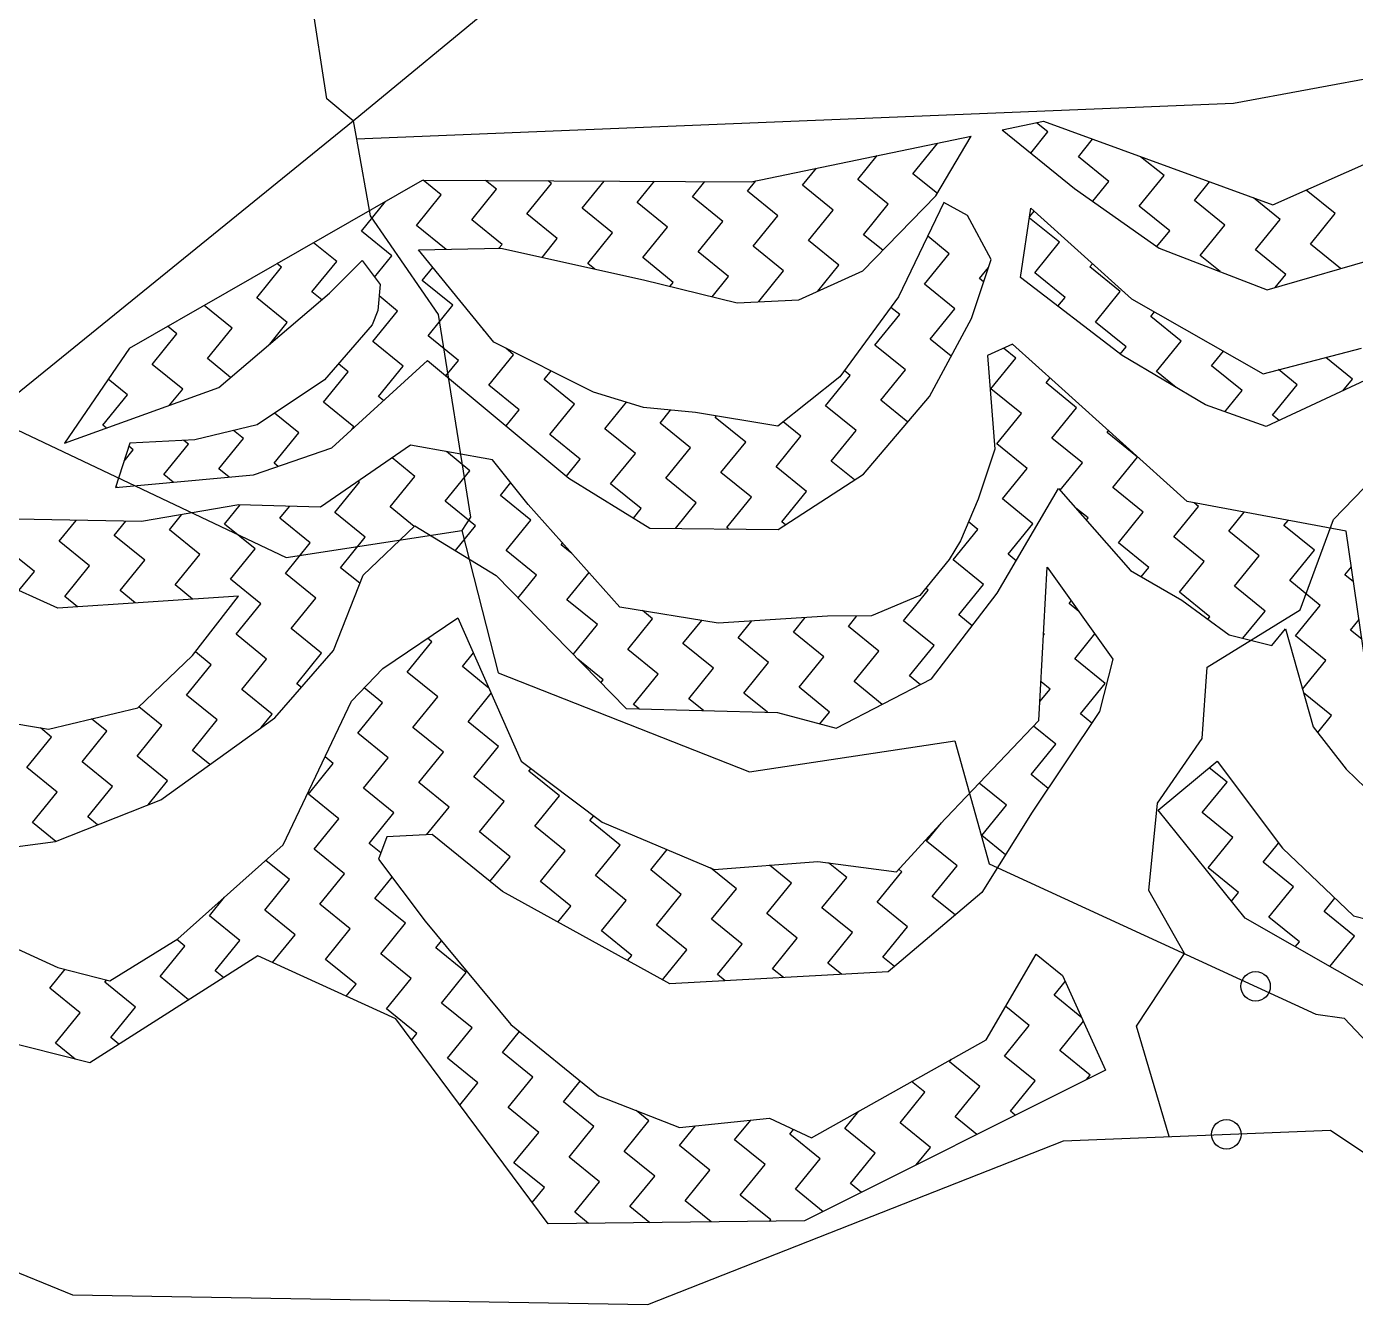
# Model space of a CAD drawing. Header units: metres. Extents: x 303647 to 308666, y 1943822 to 1947889.
# Drawn here: x 304414.2 to 304684, y 1946020.8 to 1946280.2 of the extents above; entities that cross this region are included whole.
import ezdxf

# ---------------------------------------------------------------- set-up
doc = ezdxf.new("R2010")
doc.units = ezdxf.units.M
for name, color, linetype in [('LINE_WATER', 4, 'Continuous'), ('POLY_HATCH', 12, 'Continuous'), ('POLY_PARCEL', 6, 'Continuous'), ('POLY_WATER', 4, 'Continuous')]:
    doc.layers.add(name, color=color, linetype=linetype)

msp = doc.modelspace()

# ---------------------------------------------------------------- linework, layer by layer
for centre in [(304663.69, 1946085.36), (304657.76, 1946055.3)]:
    msp.add_circle(centre, 2.99)
at = {"layer": 'LINE_WATER'}
for p, q in [((304679.47, 1946180.11), (304697.63, 1946198.87)), ((304672.75, 1946161.82), (304679.47, 1946180.11)), ((304653.86, 1946150.16), (304672.75, 1946161.82)), ((304652.84, 1946135.7), (304653.86, 1946150.16)), ((304643.8, 1946122.56), (304652.84, 1946135.7)), ((304642.04, 1946104.79), (304643.8, 1946122.56)), ((304649.23, 1946092.02), (304642.04, 1946104.79)), ((304639.51, 1946077.26), (304649.23, 1946092.02)), ((304646.12, 1946054.85), (304639.51, 1946077.26))]:
    msp.add_line(p, q, dxfattribs=at)
at = {"layer": 'POLY_HATCH'}
for p, q in [((304667.21, 1946244.03), (304720.51, 1946267.78)), ((304612.25, 1946259.25), (304620.61, 1946260.98)), ((304620.61, 1946260.98), (304667.21, 1946244.03)), ((304612.25, 1946259.25), (304626.93, 1946247.33)), ((304561.28, 1946248.72), (304605.95, 1946257.95)), ((304598.81, 1946245.82), (304605.95, 1946257.95)), ((304435.08, 1946214.93), (304494.58, 1946249.02)), ((304494.58, 1946249.02), (304561.28, 1946248.72)), ((304583.96, 1946230.65), (304598.81, 1946245.82)), ((304626.93, 1946247.33), (304644.09, 1946235.26)), ((304600.43, 1946244.5), (304591.23, 1946225.38)), ((304605.24, 1946241.86), (304600.43, 1946244.5)), ((304615.96, 1946229.25), (304618.1, 1946243.33)), ((304618.1, 1946243.33), (304638.49, 1946224.92)), ((304610.01, 1946232.93), (304605.24, 1946241.86)), ((304493.77, 1946234.86), (304510.5, 1946235.21)), ((304509.07, 1946216.11), (304493.77, 1946234.86)), ((304510.5, 1946235.21), (304539.45, 1946228.8)), ((304644.09, 1946235.26), (304666.02, 1946226.77)), ((304666.02, 1946226.77), (304696.42, 1946235.59)), ((304475.7, 1946226.07), (304482.35, 1946232.7)), ((304482.35, 1946232.7), (304485.99, 1946227.85)), ((304606.01, 1946220.98), (304610.01, 1946232.93)), ((304539.45, 1946228.8), (304558.44, 1946224.15)), ((304570.95, 1946224.75), (304583.96, 1946230.65)), ((304636.59, 1946213.43), (304615.96, 1946229.25)), ((304453.23, 1946206.96), (304475.7, 1946226.07)), ((304485.99, 1946227.85), (304485.49, 1946222.55)), ((304558.44, 1946224.15), (304570.95, 1946224.75)), ((304591.23, 1946225.38), (304579.29, 1946209.12)), ((304638.49, 1946224.92), (304665.21, 1946209.74)), ((304485.49, 1946222.55), (304484.4, 1946219.65)), ((304597.52, 1946205.08), (304606.01, 1946220.98)), ((304484.4, 1946219.65), (304474.72, 1946208.51)), ((304529.32, 1946206), (304509.07, 1946216.11)), ((304614.35, 1946215.75), (304609.24, 1946213.43)), ((304623.7, 1946207.36), (304614.35, 1946215.75)), ((304435.08, 1946214.93), (304421.92, 1946195.66)), ((304476.15, 1946194.69), (304495.62, 1946212.43)), ((304495.62, 1946212.43), (304524.28, 1946188.53)), ((304609.24, 1946213.43), (304610.76, 1946194.41)), ((304653.55, 1946203.39), (304636.59, 1946213.43)), ((304665.21, 1946209.74), (304685.21, 1946214.91)), ((304695.69, 1946212.92), (304665.81, 1946199.02)), ((304421.92, 1946195.66), (304453.23, 1946206.96)), ((304474.72, 1946208.51), (304461, 1946199.39)), ((304579.29, 1946209.12), (304566.71, 1946199.07)), ((304649.78, 1946183.76), (304623.7, 1946207.36)), ((304539.43, 1946202.86), (304529.32, 1946206)), ((304584.13, 1946189.36), (304597.52, 1946205.08)), ((304550.01, 1946201.87), (304539.43, 1946202.86)), ((304566.71, 1946199.07), (304550.01, 1946201.87)), ((304665.81, 1946199.02), (304653.55, 1946203.39)), ((304461, 1946199.39), (304448.39, 1946196.33)), ((304448.39, 1946196.33), (304435.19, 1946195.65)), ((304435.19, 1946195.65), (304432.28, 1946186.61)), ((304460.3, 1946189.19), (304476.15, 1946194.69)), ((304492.18, 1946195.23), (304473.86, 1946182.61)), ((304508.82, 1946192.25), (304492.18, 1946195.23)), ((304610.76, 1946194.41), (304607.35, 1946184.24)), ((304516.01, 1946183.18), (304508.82, 1946192.25)), ((304432.28, 1946186.61), (304460.3, 1946189.19)), ((304524.28, 1946188.53), (304540.7, 1946178.37)), ((304566.78, 1946178.12), (304584.13, 1946189.36)), ((304611.25, 1946165.16), (304623.71, 1946186.46)), ((304623.71, 1946186.46), (304638.32, 1946169.76)), ((304457.3, 1946183.11), (304437.58, 1946179.72)), ((304473.86, 1946182.61), (304457.3, 1946183.11)), ((304534.67, 1946162.37), (304516.01, 1946183.18)), ((304607.35, 1946184.24), (304603.76, 1946175.83)), ((304682.08, 1946177.76), (304649.78, 1946183.76)), ((304437.58, 1946179.72), (304412.1, 1946180.18)), ((304482.52, 1946168.86), (304493.05, 1946178.84)), ((304493.05, 1946178.84), (304509.55, 1946168.76)), ((304540.7, 1946178.37), (304566.78, 1946178.12)), ((304686.64, 1946146.56), (304682.08, 1946177.76)), ((304603.76, 1946175.83), (304601.48, 1946172.02)), ((304420.55, 1946162.16), (304395.52, 1946173.43)), ((304601.48, 1946172.02), (304595.54, 1946164.71)), ((304619.71, 1946139.33), (304621.38, 1946170.49)), ((304621.38, 1946170.49), (304634.73, 1946151.77)), ((304638.32, 1946169.76), (304648.72, 1946163.74)), ((304476.55, 1946153.57), (304482.52, 1946168.86)), ((304509.55, 1946168.76), (304535.9, 1946141.74)), ((304457.21, 1946164.6), (304420.55, 1946162.16)), ((304447.91, 1946152.52), (304457.21, 1946164.6)), ((304595.54, 1946164.71), (304585.71, 1946160.56)), ((304597.93, 1946147.77), (304611.25, 1946165.16)), ((304648.72, 1946163.74), (304658.33, 1946156.74)), ((304554.63, 1946159.1), (304534.67, 1946162.37)), ((304486.55, 1946149.89), (304501.79, 1946160.18)), ((304501.79, 1946160.18), (304514.58, 1946131.07)), ((304576.79, 1946160.52), (304554.63, 1946159.1)), ((304585.71, 1946160.56), (304576.79, 1946160.52)), ((304658.33, 1946156.74), (304667.01, 1946154.53)), ((304667.01, 1946154.53), (304669.77, 1946157.93)), ((304669.77, 1946157.93), (304675.37, 1946138.07)), ((304464.63, 1946139.88), (304476.55, 1946153.57)), ((304436.8, 1946141.93), (304447.91, 1946152.52)), ((304634.73, 1946151.77), (304632.02, 1946141.16)), ((304480.17, 1946143.24), (304486.55, 1946149.89)), ((304578.53, 1946137.74), (304597.93, 1946147.77)), ((304466.33, 1946114.08), (304480.17, 1946143.24)), ((304418.66, 1946137.54), (304436.8, 1946141.93)), ((304441.47, 1946123.24), (304464.63, 1946139.88)), ((304535.9, 1946141.74), (304566.64, 1946140.95)), ((304566.64, 1946140.95), (304578.53, 1946137.74)), ((304632.02, 1946141.16), (304618.37, 1946120.71)), ((304408.49, 1946139.25), (304418.66, 1946137.54)), ((304599.61, 1946118.21), (304619.71, 1946139.33)), ((304675.37, 1946138.07), (304682.04, 1946129.44)), ((304514.58, 1946131.07), (304531.08, 1946118.66)), ((304643.88, 1946121.09), (304655.89, 1946131.04)), ((304655.89, 1946131.04), (304669.13, 1946113.4)), ((304682.04, 1946129.44), (304692.41, 1946119.41)), ((304420.12, 1946114.79), (304441.47, 1946123.24)), ((304618.37, 1946120.71), (304608.1, 1946104.42)), ((304661.56, 1946099.19), (304643.88, 1946121.09)), ((304531.08, 1946118.66), (304553.81, 1946109.08)), ((304590.82, 1946108.59), (304599.61, 1946118.21)), ((304487.36, 1946115.73), (304485.65, 1946111.2)), ((304496.56, 1946116.15), (304487.36, 1946115.73)), ((304510.8, 1946104.59), (304496.56, 1946116.15)), ((304404.78, 1946112.74), (304420.12, 1946114.79)), ((304444.94, 1946094.99), (304466.33, 1946114.08)), ((304669.13, 1946113.4), (304683.59, 1946099.69)), ((304485.65, 1946111.2), (304495.11, 1946098.6)), ((304553.81, 1946109.08), (304574.84, 1946110.73)), ((304574.84, 1946110.73), (304590.82, 1946108.59)), ((304544.8, 1946085.85), (304510.8, 1946104.59)), ((304608.1, 1946104.42), (304589.11, 1946088.3)), ((304389.72, 1946103.36), (304420.54, 1946089.19)), ((304702.78, 1946075.62), (304661.56, 1946099.19)), ((304683.59, 1946099.69), (304707.06, 1946093.45)), ((304495.11, 1946098.6), (304512.5, 1946077.59)), ((304431.14, 1946086.49), (304444.94, 1946094.99)), ((304461.15, 1946091.58), (304427.03, 1946069.84)), ((304489.14, 1946078.75), (304461.15, 1946091.58)), ((304609.01, 1946074.51), (304619.18, 1946091.88)), ((304619.18, 1946091.88), (304624.52, 1946087.55)), ((304420.54, 1946089.19), (304431.14, 1946086.49)), ((304589.11, 1946088.3), (304544.8, 1946085.85)), ((304624.52, 1946087.55), (304633.23, 1946068.35)), ((304427.03, 1946069.84), (304389.7, 1946079.27)), ((304520.1, 1946037.13), (304489.14, 1946078.75)), ((304512.5, 1946077.59), (304530.3, 1946063.14)), ((304573.57, 1946054.61), (304609.01, 1946074.51)), ((304633.23, 1946068.35), (304572.15, 1946037.73)), ((304530.3, 1946063.14), (304546.73, 1946056.7)), ((304546.73, 1946056.7), (304565.01, 1946058.61)), ((304565.01, 1946058.61), (304573.57, 1946054.61)), ((304572.15, 1946037.73), (304520.1, 1946037.13))]:
    msp.add_line(p, q, dxfattribs=at)
at = {"layer": 'POLY_HATCH', "linetype": 'Continuous'}
for p, q in [((304618.06, 1946254.53), (304621.54, 1946258.82)), ((304621.54, 1946258.82), (304619.23, 1946260.7)), ((304594.14, 1946250.31), (304599.15, 1946256.49)), ((304599.15, 1946256.49), (304599.1, 1946256.54)), ((304627.72, 1946253.8), (304630.6, 1946257.35)), ((304582.94, 1946249.15), (304586.89, 1946254.01)), ((304633.9, 1946248.79), (304627.72, 1946253.8)), ((304645.1, 1946249.95), (304640.36, 1946253.8)), ((304571.75, 1946247.99), (304574.57, 1946251.47)), ((304599.09, 1946246.3), (304594.14, 1946250.31)), ((304498.4, 1946246.03), (304494.7, 1946249.02)), ((304509.59, 1946247.19), (304507.4, 1946248.97)), ((304515.77, 1946242.17), (304520.79, 1946248.35)), ((304520.79, 1946248.35), (304520.1, 1946248.91)), ((304526.97, 1946243.34), (304531.45, 1946248.86)), ((304538.16, 1946244.5), (304541.66, 1946248.81)), ((304549.36, 1946245.66), (304551.87, 1946248.76)), ((304560.55, 1946246.82), (304562.25, 1946248.92)), ((304577.93, 1946242.97), (304571.75, 1946247.99)), ((304589.12, 1946244.13), (304582.94, 1946249.15)), ((304630.62, 1946244.74), (304633.9, 1946248.79)), ((304640.08, 1946243.77), (304645.1, 1946249.95)), ((304651.28, 1946244.93), (304654.34, 1946248.71)), ((304482.18, 1946238.68), (304487.09, 1946244.73)), ((304493.38, 1946239.85), (304498.4, 1946246.03)), ((304504.58, 1946241.01), (304509.59, 1946247.19)), ((304555.54, 1946240.65), (304549.36, 1946245.66)), ((304566.73, 1946241.81), (304560.55, 1946246.82)), ((304657.46, 1946239.92), (304651.28, 1946244.93)), ((304668.65, 1946241.08), (304663.24, 1946245.47)), ((304679.85, 1946242.24), (304673.95, 1946247.03)), ((304521.95, 1946237.16), (304515.77, 1946242.17)), ((304533.14, 1946238.32), (304526.97, 1946243.34)), ((304544.34, 1946239.48), (304538.16, 1946244.5)), ((304572.91, 1946236.79), (304577.93, 1946242.97)), ((304584.11, 1946237.96), (304589.12, 1946244.13)), ((304617.84, 1946241.63), (304618.75, 1946242.75)), ((304646.26, 1946238.75), (304640.08, 1946243.77)), ((304674.83, 1946236.06), (304679.85, 1946242.24)), ((304499.38, 1946234.98), (304493.38, 1946239.85)), ((304510.75, 1946235.99), (304504.58, 1946241.01)), ((304539.32, 1946233.3), (304544.34, 1946239.48)), ((304550.52, 1946234.47), (304555.54, 1946240.65)), ((304561.71, 1946235.63), (304566.73, 1946241.81)), ((304623.87, 1946236.43), (304617.8, 1946241.35)), ((304652.44, 1946233.74), (304657.46, 1946239.92)), ((304663.64, 1946234.9), (304668.65, 1946241.08)), ((304488.36, 1946233.67), (304482.18, 1946238.68)), ((304518.87, 1946233.36), (304521.95, 1946237.16)), ((304528.13, 1946232.14), (304533.14, 1946238.32)), ((304579.09, 1946231.78), (304572.91, 1946236.79)), ((304588.01, 1946234.79), (304584.11, 1946237.96)), ((304601.48, 1946234.1), (304597.13, 1946237.64)), ((304643.67, 1946235.56), (304646.26, 1946238.75)), ((304477.17, 1946232.51), (304472.45, 1946236.34)), ((304510.11, 1946235.2), (304510.75, 1946235.99)), ((304556.7, 1946229.45), (304550.52, 1946234.47)), ((304567.89, 1946230.61), (304561.71, 1946235.63)), ((304596.46, 1946227.92), (304601.48, 1946234.1)), ((304618.85, 1946230.25), (304623.87, 1946236.43)), ((304669.81, 1946229.88), (304663.64, 1946234.9)), ((304680.95, 1946231.1), (304674.83, 1946236.06)), ((304460.96, 1946225.16), (304465.97, 1946231.34)), ((304465.97, 1946231.34), (304465.04, 1946232.1)), ((304472.15, 1946226.33), (304477.17, 1946232.51)), ((304484.86, 1946229.35), (304488.36, 1946233.67)), ((304494.54, 1946228.65), (304496.68, 1946231.29)), ((304529.54, 1946230.99), (304528.13, 1946232.14)), ((304545.5, 1946228.29), (304539.32, 1946233.3)), ((304574.81, 1946226.5), (304579.09, 1946231.78)), ((304607.66, 1946229.09), (304609.47, 1946231.31)), ((304630.05, 1946231.41), (304630.58, 1946232.06)), ((304636.23, 1946226.4), (304630.05, 1946231.41)), ((304656.47, 1946230.47), (304652.44, 1946233.74)), ((304500.72, 1946223.64), (304494.54, 1946228.65)), ((304553.4, 1946225.38), (304556.7, 1946229.45)), ((304562.88, 1946224.43), (304567.89, 1946230.61)), ((304608.49, 1946228.41), (304607.66, 1946229.09)), ((304625.03, 1946225.23), (304618.85, 1946230.25)), ((304667.68, 1946227.25), (304669.81, 1946229.88)), ((304474.12, 1946224.73), (304472.15, 1946226.33)), ((304544.85, 1946227.48), (304545.5, 1946228.29)), ((304602.64, 1946222.91), (304596.46, 1946227.92)), ((304631.21, 1946220.22), (304636.23, 1946226.4)), ((304455.94, 1946218.98), (304450.24, 1946223.61)), ((304467.14, 1946220.15), (304460.96, 1946225.16)), ((304489.53, 1946222.47), (304485.77, 1946225.52)), ((304495.71, 1946217.46), (304500.72, 1946223.64)), ((304562.96, 1946224.37), (304562.88, 1946224.43)), ((304591.45, 1946221.74), (304589.64, 1946223.21)), ((304623.56, 1946223.42), (304625.03, 1946225.23)), ((304484.51, 1946216.29), (304489.53, 1946222.47)), ((304586.43, 1946215.56), (304591.45, 1946221.74)), ((304597.63, 1946216.73), (304602.64, 1946222.91)), ((304642.41, 1946221.38), (304643.14, 1946222.28)), ((304648.59, 1946216.36), (304642.41, 1946221.38)), ((304439.73, 1946211.64), (304444.74, 1946217.82)), ((304444.74, 1946217.82), (304442.84, 1946219.37)), ((304450.92, 1946212.8), (304455.94, 1946218.98)), ((304463.58, 1946215.76), (304467.14, 1946220.15)), ((304506.9, 1946218.62), (304506.96, 1946218.69)), ((304507.26, 1946218.33), (304506.9, 1946218.62)), ((304637.39, 1946215.2), (304631.21, 1946220.22)), ((304490.69, 1946211.28), (304484.51, 1946216.29)), ((304501.88, 1946212.44), (304495.71, 1946217.46)), ((304592.61, 1946210.55), (304586.43, 1946215.56)), ((304601.89, 1946213.27), (304597.63, 1946216.73)), ((304636.2, 1946213.73), (304637.39, 1946215.2)), ((304643.57, 1946210.18), (304648.59, 1946216.36)), ((304455.62, 1946208.99), (304450.92, 1946212.8)), ((304499.35, 1946209.32), (304501.88, 1946212.44)), ((304508.06, 1946207.42), (304513.08, 1946213.6)), ((304513.08, 1946213.6), (304511.47, 1946214.91)), ((304609.98, 1946206.69), (304615, 1946212.87)), ((304615, 1946212.87), (304612.49, 1946214.91)), ((304654.77, 1946211.35), (304657.17, 1946214.31)), ((304683.34, 1946208.66), (304677.95, 1946213.03)), ((304445.91, 1946206.63), (304439.73, 1946211.64)), ((304474.48, 1946203.94), (304479.49, 1946210.11)), ((304479.49, 1946210.11), (304477.51, 1946211.72)), ((304485.67, 1946205.1), (304490.69, 1946211.28)), ((304519.26, 1946208.59), (304520.67, 1946210.32)), ((304581.42, 1946209.39), (304580.21, 1946210.36)), ((304587.59, 1946204.37), (304592.61, 1946210.55)), ((304647.6, 1946206.91), (304643.57, 1946210.18)), ((304660.95, 1946206.33), (304654.77, 1946211.35)), ((304672.14, 1946207.49), (304668.37, 1946210.56)), ((304434.71, 1946205.46), (304430.79, 1946208.65)), ((304514.24, 1946202.41), (304508.06, 1946207.42)), ((304525.44, 1946203.57), (304519.26, 1946208.59)), ((304576.4, 1946203.21), (304581.42, 1946209.39)), ((304621.18, 1946207.86), (304622.01, 1946208.88)), ((304627.36, 1946202.84), (304621.18, 1946207.86)), ((304667.12, 1946201.31), (304672.14, 1946207.49)), ((304681.41, 1946206.28), (304683.34, 1946208.66)), ((304429.7, 1946199.28), (304434.71, 1946205.46)), ((304443.26, 1946203.37), (304445.91, 1946206.63)), ((304486.68, 1946204.28), (304485.67, 1946205.1)), ((304593.1, 1946199.9), (304587.59, 1946204.37)), ((304616.16, 1946201.68), (304609.98, 1946206.69)), ((304657.43, 1946202.01), (304660.95, 1946206.33)), ((304469.46, 1946197.76), (304464.54, 1946201.75)), ((304480.66, 1946198.92), (304474.48, 1946203.94)), ((304511.58, 1946199.13), (304514.24, 1946202.41)), ((304520.42, 1946197.39), (304525.44, 1946203.57)), ((304531.62, 1946198.55), (304535.98, 1946203.93)), ((304542.81, 1946199.72), (304544.94, 1946202.34)), ((304582.58, 1946198.19), (304576.4, 1946203.21)), ((304611.15, 1946195.5), (304616.16, 1946201.68)), ((304622.34, 1946196.66), (304627.36, 1946202.84)), ((304430.39, 1946198.72), (304429.7, 1946199.28)), ((304480.26, 1946198.43), (304480.66, 1946198.92)), ((304548.99, 1946194.7), (304542.81, 1946199.72)), ((304554.01, 1946200.88), (304554.24, 1946201.16)), ((304560.19, 1946195.86), (304554.01, 1946200.88)), ((304571.38, 1946197.03), (304567.8, 1946199.94)), ((304668.44, 1946200.25), (304667.12, 1946201.31)), ((304447.07, 1946195.43), (304446.11, 1946196.21)), ((304453.25, 1946190.41), (304458.27, 1946196.59)), ((304458.27, 1946196.59), (304456.24, 1946198.24)), ((304464.45, 1946191.58), (304469.46, 1946197.76)), ((304526.6, 1946192.38), (304520.42, 1946197.39)), ((304537.8, 1946193.54), (304531.62, 1946198.55)), ((304566.37, 1946190.85), (304571.38, 1946197.03)), ((304577.56, 1946192.01), (304582.58, 1946198.19)), ((304628.52, 1946191.65), (304622.34, 1946196.66)), ((304633.54, 1946197.83), (304633.83, 1946198.19)), ((304639.72, 1946192.81), (304633.54, 1946197.83)), ((304434, 1946191.96), (304435.88, 1946194.27)), ((304435.88, 1946194.27), (304434.98, 1946195)), ((304442.05, 1946189.25), (304447.07, 1946195.43)), ((304504.21, 1946190.05), (304499.43, 1946193.93)), ((304532.78, 1946187.36), (304537.8, 1946193.54)), ((304543.98, 1946188.52), (304548.99, 1946194.7)), ((304555.17, 1946189.68), (304560.19, 1946195.86)), ((304617.33, 1946190.48), (304611.15, 1946195.5)), ((304465.27, 1946190.91), (304464.45, 1946191.58)), ((304493.02, 1946188.89), (304488.41, 1946192.63)), ((304523.8, 1946188.93), (304526.6, 1946192.38)), ((304572.55, 1946185.83), (304566.37, 1946190.85)), ((304582.29, 1946188.17), (304577.56, 1946192.01)), ((304624.02, 1946186.1), (304628.52, 1946191.65)), ((304634.7, 1946186.63), (304639.72, 1946192.81)), ((304443.98, 1946187.69), (304442.05, 1946189.25)), ((304455.32, 1946188.73), (304453.25, 1946190.41)), ((304488, 1946182.71), (304493.02, 1946188.89)), ((304499.19, 1946183.87), (304504.21, 1946190.05)), ((304550.15, 1946183.51), (304543.98, 1946188.52)), ((304561.35, 1946184.67), (304555.17, 1946189.68)), ((304612.31, 1946184.3), (304617.33, 1946190.48)), ((304432.64, 1946186.65), (304432.36, 1946186.87)), ((304476.8, 1946181.54), (304481.82, 1946187.72)), ((304481.82, 1946187.72), (304481.57, 1946187.92)), ((304510.39, 1946185.03), (304512.49, 1946187.62)), ((304538.96, 1946182.34), (304532.78, 1946187.36)), ((304567.53, 1946179.65), (304572.55, 1946185.83)), ((304640.88, 1946181.61), (304634.7, 1946186.63)), ((304454.41, 1946179.22), (304457.57, 1946183.1)), ((304465.61, 1946180.38), (304467.57, 1946182.8)), ((304492.91, 1946178.72), (304488, 1946182.71)), ((304505.37, 1946178.85), (304499.19, 1946183.87)), ((304516.57, 1946180.02), (304510.39, 1946185.03)), ((304545.94, 1946178.32), (304550.15, 1946183.51)), ((304556.33, 1946178.49), (304561.35, 1946184.67)), ((304618.49, 1946179.29), (304612.31, 1946184.3)), ((304647.06, 1946176.6), (304652.08, 1946182.78)), ((304652.08, 1946182.78), (304651.19, 1946183.49)), ((304420.83, 1946175.73), (304424.26, 1946179.96)), ((304443.22, 1946178.06), (304445.7, 1946181.11)), ((304471.79, 1946175.37), (304465.61, 1946180.38)), ((304482.98, 1946176.53), (304476.8, 1946181.54)), ((304511.55, 1946173.84), (304516.57, 1946180.02)), ((304537.4, 1946180.42), (304538.96, 1946182.34)), ((304629.69, 1946180.45), (304627.21, 1946182.46)), ((304629.34, 1946180.03), (304629.69, 1946180.45)), ((304635.86, 1946175.43), (304640.88, 1946181.61)), ((304658.26, 1946177.76), (304661.37, 1946181.6)), ((304669.45, 1946178.92), (304670.28, 1946179.95)), ((304432.02, 1946176.89), (304434.36, 1946179.77)), ((304449.4, 1946173.04), (304443.22, 1946178.06)), ((304460.59, 1946174.2), (304454.41, 1946179.22)), ((304501.28, 1946173.81), (304505.37, 1946178.85)), ((304556.67, 1946178.22), (304556.33, 1946178.49)), ((304568.25, 1946179.07), (304567.53, 1946179.65)), ((304602.28, 1946171.95), (304607.29, 1946178.13)), ((304607.29, 1946178.13), (304605.4, 1946179.66)), ((304613.47, 1946173.11), (304618.49, 1946179.29)), ((304664.43, 1946172.74), (304658.26, 1946177.76)), ((304675.63, 1946173.91), (304669.45, 1946178.92)), ((304415.81, 1946169.55), (304409.63, 1946174.57)), ((304427.01, 1946170.71), (304420.83, 1946175.73)), ((304438.2, 1946171.88), (304432.02, 1946176.89)), ((304466.77, 1946169.19), (304471.79, 1946175.37)), ((304477.97, 1946170.35), (304482.98, 1946176.53)), ((304522.75, 1946175), (304523.03, 1946175.35)), ((304524.93, 1946173.23), (304522.75, 1946175)), ((304642.04, 1946170.42), (304635.86, 1946175.43)), ((304653.24, 1946171.58), (304647.06, 1946176.6)), ((304433.19, 1946165.7), (304438.2, 1946171.88)), ((304444.38, 1946166.86), (304449.4, 1946173.04)), ((304455.58, 1946168.02), (304460.59, 1946174.2)), ((304517.73, 1946168.82), (304511.55, 1946173.84)), ((304608.46, 1946166.93), (304602.28, 1946171.95)), ((304615.12, 1946171.77), (304613.47, 1946173.11)), ((304659.42, 1946166.57), (304664.43, 1946172.74)), ((304670.61, 1946167.73), (304675.63, 1946173.91)), ((304412.68, 1946165.7), (304415.81, 1946169.55)), ((304421.99, 1946164.53), (304427.01, 1946170.71)), ((304472.95, 1946164.17), (304466.77, 1946169.19)), ((304481.87, 1946167.18), (304477.97, 1946170.35)), ((304523.91, 1946163.81), (304528.41, 1946169.35)), ((304640.49, 1946168.51), (304642.04, 1946170.42)), ((304648.22, 1946165.4), (304653.24, 1946171.58)), ((304681.81, 1946168.89), (304683.13, 1946170.52)), ((304447.93, 1946163.98), (304444.38, 1946166.86)), ((304461.75, 1946163.01), (304455.58, 1946168.02)), ((304513.99, 1946164.21), (304517.73, 1946168.82)), ((304603.44, 1946160.75), (304608.46, 1946166.93)), ((304665.6, 1946161.55), (304659.42, 1946166.57)), ((304676.79, 1946162.71), (304670.61, 1946167.73)), ((304683.58, 1946167.45), (304681.81, 1946168.89)), ((304424.58, 1946162.43), (304421.99, 1946164.53)), ((304436.26, 1946163.2), (304433.19, 1946165.7)), ((304467.93, 1946157.99), (304472.95, 1946164.17)), ((304530.09, 1946158.79), (304523.91, 1946163.81)), ((304592.25, 1946159.59), (304597.26, 1946165.77)), ((304597.26, 1946165.77), (304596.74, 1946166.19)), ((304654.4, 1946160.39), (304648.22, 1946165.4)), ((304456.74, 1946156.83), (304461.75, 1946163.01)), ((304541.29, 1946159.95), (304539.22, 1946161.63)), ((304625.83, 1946163.08), (304626.28, 1946163.62)), ((304627.82, 1946161.47), (304625.83, 1946163.08)), ((304661.12, 1946156.03), (304665.6, 1946161.55)), ((304671.78, 1946156.53), (304676.79, 1946162.71)), ((304525.17, 1946152.73), (304530.09, 1946158.79)), ((304536.27, 1946153.77), (304541.29, 1946159.95)), ((304547.46, 1946154.94), (304551.29, 1946159.65)), ((304558.66, 1946156.1), (304561.45, 1946159.54)), ((304569.86, 1946157.26), (304572.27, 1946160.23)), ((304581.05, 1946158.42), (304582.78, 1946160.55)), ((304587.23, 1946153.41), (304581.05, 1946158.42)), ((304598.42, 1946154.57), (304592.25, 1946159.59)), ((304606.17, 1946158.53), (304603.44, 1946160.75)), ((304654, 1946159.89), (304654.4, 1946160.39)), ((304682.97, 1946157.7), (304684.7, 1946159.82)), ((304462.92, 1946151.81), (304456.74, 1946156.83)), ((304474.11, 1946152.97), (304467.93, 1946157.99)), ((304496.5, 1946155.3), (304495.62, 1946156.02)), ((304564.84, 1946151.08), (304558.66, 1946156.1)), ((304576.03, 1946152.25), (304569.86, 1946157.26)), ((304620.64, 1946156.68), (304620.82, 1946156.9)), ((304620.82, 1946156.9), (304620.66, 1946157.02)), ((304626.99, 1946151.88), (304631.07, 1946156.9)), ((304677.96, 1946151.52), (304671.78, 1946156.53)), ((304685.28, 1946155.82), (304682.97, 1946157.7)), ((304451.72, 1946150.65), (304448.49, 1946153.27)), ((304469.1, 1946146.8), (304474.11, 1946152.97)), ((304491.49, 1946149.12), (304496.5, 1946155.3)), ((304502.68, 1946150.28), (304504.92, 1946153.05)), ((304542.45, 1946148.76), (304536.27, 1946153.77)), ((304553.64, 1946149.92), (304547.46, 1946154.94)), ((304582.21, 1946147.23), (304587.23, 1946153.41)), ((304593.41, 1946148.39), (304598.42, 1946154.57)), ((304446.71, 1946144.47), (304451.72, 1946150.65)), ((304457.9, 1946145.63), (304462.92, 1946151.81)), ((304508.05, 1946145.92), (304502.68, 1946150.28)), ((304531.25, 1946147.59), (304526.14, 1946151.75)), ((304559.82, 1946144.9), (304564.84, 1946151.08)), ((304571.02, 1946146.07), (304576.03, 1946152.25)), ((304633.17, 1946146.86), (304626.99, 1946151.88)), ((304673.22, 1946145.69), (304677.96, 1946151.52)), ((304497.67, 1946144.11), (304491.49, 1946149.12)), ((304530.77, 1946147), (304531.25, 1946147.59)), ((304537.43, 1946142.58), (304542.45, 1946148.76)), ((304548.63, 1946143.74), (304553.64, 1946149.92)), ((304595.64, 1946146.58), (304593.41, 1946148.39)), ((304464.08, 1946140.62), (304457.9, 1946145.63)), ((304470.01, 1946146.05), (304469.1, 1946146.8)), ((304486.47, 1946142.94), (304482.77, 1946145.95)), ((304503.85, 1946139.09), (304508.52, 1946144.85)), ((304564.63, 1946141), (304559.82, 1946144.9)), ((304577.2, 1946141.05), (304571.02, 1946146.07)), ((304587.92, 1946142.6), (304582.21, 1946147.23)), ((304619.92, 1946143.16), (304621.98, 1946145.7)), ((304621.98, 1946145.7), (304620.13, 1946147.2)), ((304628.16, 1946140.69), (304633.17, 1946146.86)), ((304679.12, 1946140.32), (304673.44, 1946144.93)), ((304452.89, 1946139.45), (304446.71, 1946144.47)), ((304481.46, 1946136.76), (304486.47, 1946142.94)), ((304492.65, 1946137.93), (304497.67, 1946144.11)), ((304538.55, 1946141.67), (304537.43, 1946142.58)), ((304551.59, 1946141.33), (304548.63, 1946143.74)), ((304430.49, 1946137.13), (304427.39, 1946139.65)), ((304441.69, 1946138.29), (304436.99, 1946142.11)), ((304461.87, 1946137.89), (304464.08, 1946140.62)), ((304575.23, 1946138.63), (304577.2, 1946141.05)), ((304630.46, 1946138.82), (304628.16, 1946140.69)), ((304676.31, 1946136.86), (304679.12, 1946140.32)), ((304419.3, 1946135.96), (304417.03, 1946137.81)), ((304425.48, 1946130.95), (304430.49, 1946137.13)), ((304436.67, 1946132.11), (304441.69, 1946138.29)), ((304447.87, 1946133.27), (304452.89, 1946139.45)), ((304487.63, 1946131.75), (304481.46, 1946136.76)), ((304498.83, 1946132.91), (304492.65, 1946137.93)), ((304510.03, 1946134.07), (304503.85, 1946139.09)), ((304623.14, 1946134.51), (304618.62, 1946138.18)), ((304414.28, 1946129.79), (304419.3, 1946135.96)), ((304505.01, 1946127.89), (304510.03, 1946134.07)), ((304618.13, 1946128.33), (304623.14, 1946134.51)), ((304442.85, 1946127.1), (304436.67, 1946132.11)), ((304451.42, 1946130.39), (304447.87, 1946133.27)), ((304476.44, 1946130.58), (304474.8, 1946131.92)), ((304482.62, 1946125.57), (304487.63, 1946131.75)), ((304493.81, 1946126.73), (304498.83, 1946132.91)), ((304420.46, 1946124.77), (304414.28, 1946129.79)), ((304431.66, 1946125.93), (304425.48, 1946130.95)), ((304471.42, 1946124.4), (304476.44, 1946130.58)), ((304516.2, 1946129.06), (304516.61, 1946129.55)), ((304522.38, 1946124.04), (304516.2, 1946129.06)), ((304657.89, 1946126.8), (304654.29, 1946129.72)), ((304438.89, 1946122.22), (304442.85, 1946127.1)), ((304499.99, 1946121.71), (304493.81, 1946126.73)), ((304511.19, 1946122.88), (304505.01, 1946127.89)), ((304613.11, 1946122.15), (304607.61, 1946126.61)), ((304621.58, 1946125.52), (304618.13, 1946128.33)), ((304652.87, 1946120.62), (304657.89, 1946126.8)), ((304415.45, 1946118.59), (304420.46, 1946124.77)), ((304426.64, 1946119.75), (304431.66, 1946125.93)), ((304477.6, 1946119.39), (304471.42, 1946124.4)), ((304488.8, 1946120.55), (304482.62, 1946125.57)), ((304517.37, 1946117.86), (304522.38, 1946124.04)), ((304495.43, 1946116.1), (304499.99, 1946121.71)), ((304506.17, 1946116.7), (304511.19, 1946122.88)), ((304608.09, 1946115.97), (304613.11, 1946122.15)), ((304659.05, 1946115.6), (304652.87, 1946120.62)), ((304420.13, 1946114.79), (304415.45, 1946118.59)), ((304428.62, 1946118.15), (304426.64, 1946119.75)), ((304472.59, 1946113.21), (304477.6, 1946119.39)), ((304483.78, 1946114.37), (304488.8, 1946120.55)), ((304528.56, 1946119.02), (304529.34, 1946119.98)), ((304534.74, 1946114.01), (304528.56, 1946119.02)), ((304596.9, 1946114.81), (304599.94, 1946118.56)), ((304512.35, 1946111.68), (304506.17, 1946116.7)), ((304523.55, 1946112.84), (304517.37, 1946117.86)), ((304612.92, 1946112.05), (304608.09, 1946115.97)), ((304654.04, 1946109.43), (304659.05, 1946115.6)), ((304478.76, 1946108.19), (304472.59, 1946113.21)), ((304486.13, 1946112.47), (304483.78, 1946114.37)), ((304518.53, 1946106.67), (304523.55, 1946112.84)), ((304529.73, 1946107.83), (304534.74, 1946114.01)), ((304540.92, 1946108.99), (304544.26, 1946113.11)), ((304603.08, 1946109.79), (304596.9, 1946114.81)), ((304665.23, 1946110.59), (304668.35, 1946114.43)), ((304467.57, 1946107.03), (304462.79, 1946110.91)), ((304508.26, 1946106.64), (304512.35, 1946111.68)), ((304569.49, 1946106.3), (304564.99, 1946109.96)), ((304580.69, 1946107.46), (304577.02, 1946110.44)), ((304598.06, 1946103.61), (304603.08, 1946109.79)), ((304671.41, 1946105.57), (304665.23, 1946110.59)), ((304473.75, 1946102.01), (304478.76, 1946108.19)), ((304484.94, 1946103.18), (304488.44, 1946107.49)), ((304535.9, 1946102.81), (304529.73, 1946107.83)), ((304547.1, 1946103.98), (304540.92, 1946108.99)), ((304558.3, 1946105.14), (304553.04, 1946109.4)), ((304575.67, 1946101.29), (304580.69, 1946107.46)), ((304586.87, 1946102.45), (304591.88, 1946108.63)), ((304591.88, 1946108.63), (304591.29, 1946109.11)), ((304660.22, 1946104.41), (304654.04, 1946109.43)), ((304462.55, 1946100.85), (304467.57, 1946107.03)), ((304524.71, 1946101.65), (304518.53, 1946106.67)), ((304553.28, 1946098.96), (304558.3, 1946105.14)), ((304564.47, 1946100.12), (304569.49, 1946106.3)), ((304658.78, 1946102.64), (304660.22, 1946104.41)), ((304666.4, 1946099.39), (304671.41, 1946105.57)), ((304451.36, 1946099.69), (304454.4, 1946103.43)), ((304479.93, 1946097), (304473.75, 1946102.01)), ((304491.12, 1946098.16), (304484.94, 1946103.18)), ((304530.89, 1946096.63), (304535.9, 1946102.81)), ((304542.08, 1946097.8), (304547.1, 1946103.98)), ((304593.04, 1946097.43), (304586.87, 1946102.45)), ((304602.71, 1946099.84), (304598.06, 1946103.61)), ((304677.59, 1946100.56), (304679.8, 1946103.28)), ((304457.54, 1946094.67), (304451.36, 1946099.69)), ((304468.73, 1946095.84), (304462.55, 1946100.85)), ((304522.06, 1946098.38), (304524.71, 1946101.65)), ((304570.65, 1946095.11), (304564.47, 1946100.12)), ((304581.85, 1946096.27), (304575.67, 1946101.29)), ((304672.57, 1946094.38), (304666.4, 1946099.39)), ((304683.77, 1946095.54), (304677.59, 1946100.56)), ((304474.91, 1946090.82), (304479.93, 1946097)), ((304486.11, 1946091.98), (304491.12, 1946098.16)), ((304537.07, 1946091.62), (304530.89, 1946096.63)), ((304548.26, 1946092.78), (304542.08, 1946097.8)), ((304559.46, 1946093.94), (304553.28, 1946098.96)), ((304588.03, 1946091.25), (304593.04, 1946097.43)), ((304446.34, 1946093.51), (304444.7, 1946094.85)), ((304452.52, 1946088.49), (304457.54, 1946094.67)), ((304464.16, 1946090.2), (304468.73, 1946095.84)), ((304497.3, 1946093.14), (304498.45, 1946094.56)), ((304554.44, 1946087.76), (304559.46, 1946093.94)), ((304565.64, 1946088.93), (304570.65, 1946095.11)), ((304576.83, 1946090.09), (304581.85, 1946096.27)), ((304671.75, 1946093.36), (304672.57, 1946094.38)), ((304678.75, 1946089.36), (304683.77, 1946095.54)), ((304441.33, 1946087.33), (304446.34, 1946093.51)), ((304492.29, 1946086.97), (304486.11, 1946091.98)), ((304503.48, 1946088.13), (304497.3, 1946093.14)), ((304536.22, 1946090.58), (304537.07, 1946091.62)), ((304543.31, 1946086.67), (304548.26, 1946092.78)), ((304590.36, 1946089.36), (304588.03, 1946091.25)), ((304418.93, 1946085), (304422.02, 1946088.81)), ((304454.18, 1946087.14), (304452.52, 1946088.49)), ((304481.09, 1946085.8), (304474.91, 1946090.82)), ((304567.85, 1946087.13), (304565.64, 1946088.93)), ((304579.68, 1946087.78), (304576.83, 1946090.09)), ((304678.77, 1946089.35), (304678.75, 1946089.36)), ((304430.13, 1946086.17), (304430.52, 1946086.65)), ((304436.31, 1946081.15), (304430.13, 1946086.17)), ((304447.11, 1946082.63), (304441.33, 1946087.33)), ((304479.1, 1946083.35), (304481.09, 1946085.8)), ((304487.27, 1946080.79), (304492.29, 1946086.97)), ((304498.47, 1946081.95), (304503.48, 1946088.13)), ((304556.03, 1946086.47), (304554.44, 1946087.76)), ((304622.78, 1946083.55), (304625.06, 1946086.35)), ((304425.11, 1946079.99), (304418.93, 1946085)), ((304628.41, 1946078.98), (304622.78, 1946083.55)), ((304431.29, 1946074.97), (304436.31, 1946081.15)), ((304493.45, 1946075.77), (304487.27, 1946080.79)), ((304504.64, 1946076.93), (304498.47, 1946081.95)), ((304617.76, 1946077.37), (304612.96, 1946081.26)), ((304420.1, 1946073.81), (304425.11, 1946079.99)), ((304623.94, 1946072.35), (304628.73, 1946078.26)), ((304432.96, 1946073.62), (304431.29, 1946074.97)), ((304492.36, 1946074.42), (304493.45, 1946075.77)), ((304499.63, 1946070.75), (304504.64, 1946076.93)), ((304510.82, 1946071.92), (304514.26, 1946076.15)), ((304612.74, 1946071.19), (304617.76, 1946077.37)), ((304424.07, 1946070.58), (304420.1, 1946073.81)), ((304630.12, 1946067.33), (304623.94, 1946072.35)), ((304505.81, 1946065.74), (304499.63, 1946070.75)), ((304517, 1946066.9), (304510.82, 1946071.92)), ((304601.55, 1946070.02), (304601.99, 1946070.57)), ((304607.73, 1946065.01), (304601.55, 1946070.02)), ((304618.92, 1946066.17), (304612.74, 1946071.19)), ((304511.99, 1946060.72), (304517, 1946066.9)), ((304629.37, 1946066.42), (304630.12, 1946067.33)), ((304502.16, 1946061.25), (304505.81, 1946065.74)), ((304523.18, 1946061.88), (304526.62, 1946066.12)), ((304596.53, 1946063.85), (304593.87, 1946066.01)), ((304602.71, 1946058.83), (304607.73, 1946065.01)), ((304613.91, 1946059.99), (304618.92, 1946066.17)), ((304529.36, 1946056.87), (304523.18, 1946061.88)), ((304591.52, 1946057.67), (304596.53, 1946063.85)), ((304518.17, 1946055.71), (304511.99, 1946060.72)), ((304540.56, 1946058.03), (304537.97, 1946060.13)), ((304580.32, 1946056.5), (304583.15, 1946059.99)), ((304607.11, 1946055.26), (304602.71, 1946058.83)), ((304614.92, 1946059.17), (304613.91, 1946059.99)), ((304524.34, 1946050.69), (304529.36, 1946056.87)), ((304535.54, 1946051.85), (304540.56, 1946058.03)), ((304546.74, 1946053.01), (304550, 1946057.04)), ((304557.93, 1946054.18), (304561.21, 1946058.21)), ((304569.13, 1946055.34), (304569.92, 1946056.32)), ((304586.5, 1946051.49), (304580.32, 1946056.5)), ((304597.7, 1946052.65), (304591.52, 1946057.67)), ((304513.15, 1946049.53), (304518.17, 1946055.71)), ((304564.11, 1946049.16), (304557.93, 1946054.18)), ((304575.31, 1946050.32), (304569.13, 1946055.34)), ((304530.52, 1946045.67), (304524.34, 1946050.69)), ((304541.72, 1946046.84), (304535.54, 1946051.85)), ((304552.91, 1946048), (304546.74, 1946053.01)), ((304581.48, 1946045.31), (304586.5, 1946051.49)), ((304594.8, 1946049.08), (304597.7, 1946052.65)), ((304519.33, 1946044.51), (304513.15, 1946049.53)), ((304547.9, 1946041.82), (304552.91, 1946048)), ((304559.09, 1946042.98), (304564.11, 1946049.16)), ((304570.29, 1946044.15), (304575.31, 1946050.32)), ((304525.51, 1946039.49), (304530.52, 1946045.67)), ((304536.7, 1946040.66), (304541.72, 1946046.84)), ((304583.7, 1946043.51), (304581.48, 1946045.31)), ((304516.87, 1946041.48), (304519.33, 1946044.51)), ((304565.27, 1946037.97), (304559.09, 1946042.98)), ((304575.89, 1946039.6), (304570.29, 1946044.15)), ((304540.75, 1946037.37), (304536.7, 1946040.66)), ((304553.21, 1946037.51), (304547.9, 1946041.82)), ((304528.3, 1946037.23), (304525.51, 1946039.49)), ((304565.01, 1946037.64), (304565.27, 1946037.97))]:
    msp.add_line(p, q, dxfattribs=at)
at = {"layer": 'POLY_PARCEL'}
for p, q in [((304480.5, 1946261.06), (304648.81, 1946400.18)), ((304475.15, 1946265.57), (304457.78, 1946379.28)), ((304742.97, 1946280.08), (304659.21, 1946264.62)), ((304480.5, 1946261.06), (304475.15, 1946265.57)), ((304659.21, 1946264.62), (304481.16, 1946257.37)), ((304406.5, 1946201.08), (304480.5, 1946261.06)), ((304480.5, 1946261.06), (304481.16, 1946257.37)), ((304481.16, 1946257.37), (304483.94, 1946241.76)), ((304483.94, 1946241.76), (304497.78, 1946221.73)), ((304497.78, 1946221.73), (304504.33, 1946180.63)), ((304406.5, 1946201.08), (304466.9, 1946172.44)), ((304504.33, 1946180.63), (304502.56, 1946177.88)), ((304466.9, 1946172.44), (304502.56, 1946177.88)), ((304502.56, 1946177.88), (304509.94, 1946149.03)), ((304509.94, 1946149.03), (304560.96, 1946128.91)), ((304560.96, 1946128.91), (304602.65, 1946135.22)), ((304602.65, 1946135.22), (304609.63, 1946110.25)), ((304609.63, 1946110.25), (304675.93, 1946079.73)), ((304675.93, 1946079.73), (304681.64, 1946078.86)), ((304681.64, 1946078.86), (304703.61, 1946055.7))]:
    msp.add_line(p, q, dxfattribs=at)
at = {"layer": 'POLY_WATER'}
for p, q in [((304308, 1946069.76), (304423.53, 1946022.75)), ((304624.72, 1946054.01), (304678.86, 1946056.12)), ((304678.86, 1946056.12), (304699.06, 1946042.61)), ((304540.32, 1946020.77), (304624.72, 1946054.01)), ((304423.53, 1946022.75), (304540.32, 1946020.77))]:
    msp.add_line(p, q, dxfattribs=at)

doc.saveas('drawing.dxf')
